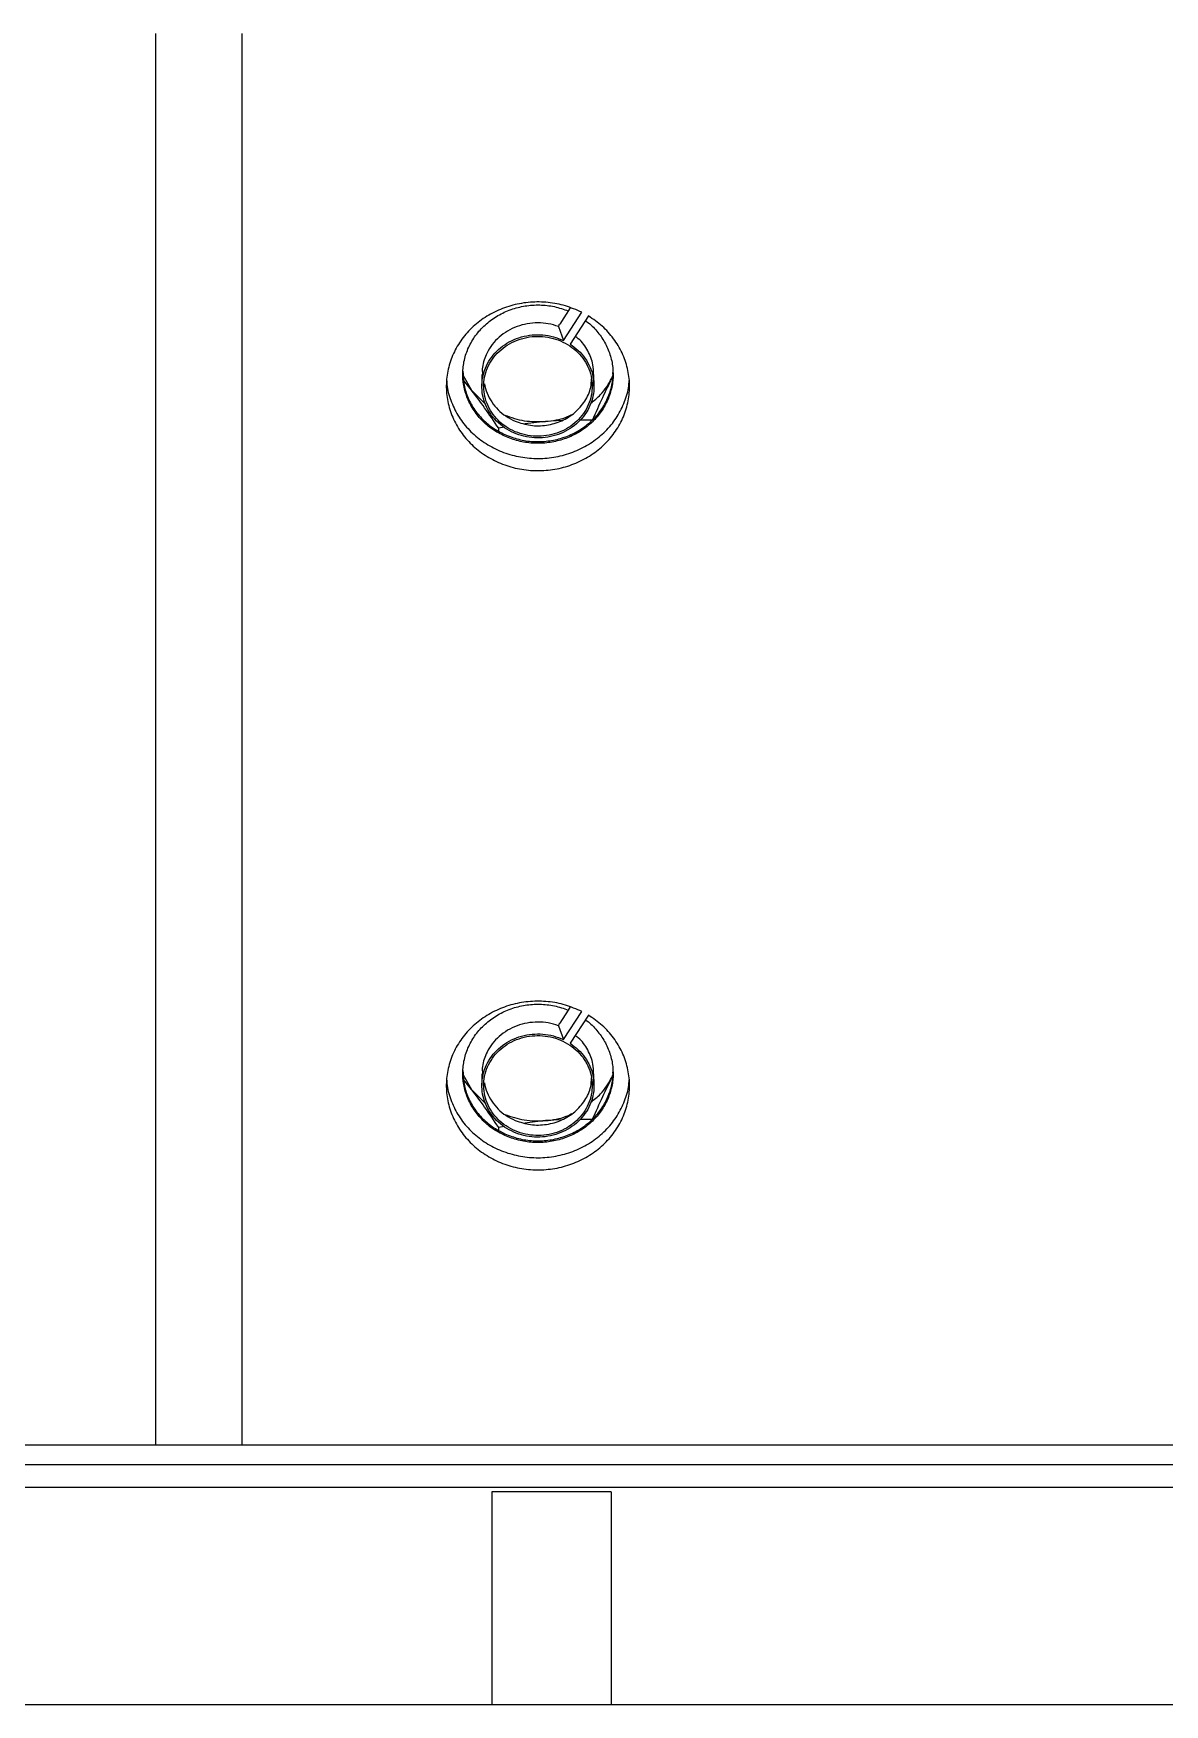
# Model space of a CAD drawing. Header units: millimetres. Extents: x 1293 to 41893, y 1011 to 26911.
# Drawn here: x 23814.3 to 23953.2, y 15424.7 to 15630 of the extents above; entities that cross this region are included whole.
import ezdxf

# ---------------------------------------------------------------- set-up
doc = ezdxf.new("R2010")
doc.units = ezdxf.units.MM
doc.header["$LTSCALE"] = 50
doc.layers.add('MAQUINAS', color=11, linetype='Continuous')

msp = doc.modelspace()

# ---------------------------------------------------------------- linework, layer by layer
at = {"layer": 'MAQUINAS', "linetype": 'Continuous', "lineweight": 25}
for p, q in [((23829.2425232, 15630.0450346), (23829.2425232, 15456.5881163)), ((23839.9091899, 15456.5881163), (23839.9091899, 15630.0450346)), ((23880.216967, 15596.3370789), (23878.9121697, 15594.3365441)), ((23879.3686538, 15592.3345776), (23881.6213624, 15595.7884641)), ((23882.4415613, 15595.3351823), (23880.1888528, 15591.8812957)), ((23878.7656173, 15594.0400082), (23879.3686538, 15592.3345776)), ((23867.0628679, 15587.9942261), (23868.0838461, 15586.213723)), ((23868.0838461, 15586.213723), (23867.0991724, 15587.4401817)), ((23869.3558566, 15588.1415776), (23869.3558566, 15586.6861356)), ((23883.1291899, 15586.6861356), (23883.1291899, 15588.1415776)), ((23885.3295549, 15587.6938555), (23885.4668905, 15588.1029224)), ((23885.4475013, 15587.9214963), (23885.3295549, 15587.6938555)), ((23868.0838461, 15586.213723), (23869.8138214, 15584.4956425)), ((23872.1131079, 15581.6491291), (23871.4223082, 15581.5287767)), ((23871.4223082, 15581.1858639), (23871.4223082, 15581.5287767)), ((23877.1708778, 15582.3711412), (23874.6514717, 15582.0770114)), ((23879.2039463, 15582.48277), (23877.1708778, 15582.3711412)), ((23882.9194474, 15582.5155317), (23881.4012773, 15582.5194327)), ((23879.9694216, 15510.0437524), (23878.9121697, 15508.4227578)), ((23879.3686538, 15506.4207912), (23881.6213624, 15509.8746778)), ((23880.216967, 15510.4232926), (23879.9694216, 15510.0437524)), ((23882.4415613, 15509.421396), (23880.1888528, 15505.9675094)), ((23878.7656173, 15508.1262219), (23879.3686538, 15506.4207912)), ((23867.0628679, 15502.0804398), (23868.0838461, 15500.2999367)), ((23868.0838461, 15500.2999367), (23867.0991724, 15501.5263954)), ((23869.3558566, 15502.2277913), (23869.3558566, 15500.7723493)), ((23883.1291899, 15500.7723493), (23883.1291899, 15502.2277913)), ((23885.3295549, 15501.7800692), (23885.4668905, 15502.189136)), ((23885.4475013, 15502.00771), (23885.3295549, 15501.7800692)), ((23868.0838461, 15500.2999367), (23869.8138214, 15498.5818561)), ((23879.2039463, 15496.5689837), (23877.1708778, 15496.4573549)), ((23882.9194474, 15496.6017454), (23881.4012773, 15496.6056464)), ((23872.1131079, 15495.7353428), (23871.4223082, 15495.6149904)), ((23871.4223082, 15495.2720775), (23871.4223082, 15495.6149904)), ((23877.1708778, 15496.4573549), (23874.6514717, 15496.163225)), ((24191.2425232, 15456.5881163), (23211.2425232, 15456.5881163)), ((23211.2425232, 15454.2081973), (24191.2425232, 15454.2081973)), ((24191.2425232, 15451.3783679), (23211.2425232, 15451.3783679)), ((23870.5758566, 15450.8449679), (23870.5758566, 15424.7117012)), ((23885.2425232, 15450.8449679), (23885.2425232, 15424.7117012)), ((23211.2425232, 15424.7117012), (24191.2425232, 15424.7117012))]:
    msp.add_line(p, q, dxfattribs=at)
for points in [[(23881.6213624, 15595.7884641), (23880.9634504, 15596.0751726), (23879.6476264, 15596.6485894), (23877.4926376, 15597.0449043), (23875.305338, 15597.0782448), (23873.1492189, 15596.7163735), (23871.1098257, 15595.9811281), (23869.2621164, 15594.8977818), (23867.6755474, 15593.5074475), (23866.4093616, 15591.8619638), (23865.5109394, 15590.0229142), (23865.0138748, 15588.0590674), (23864.9367597, 15586.0438738), (23865.2824778, 15584.0527005), (23866.0380994, 15582.1600172), (23867.1753643, 15580.4366098), (23868.6517391, 15578.9469334), (23870.4120077, 15577.7467016), (23872.3903363, 15576.8808028), (23874.512736, 15576.3816214), (23876.6998294, 15576.2678267), (23878.8698196, 15576.5436746), (23880.9415494, 15577.1988486), (23882.8375366, 15578.208845), (23884.486872, 15579.5358909), (23885.8278688, 15581.1303522), (23886.8103819, 15582.9326073), (23887.3976361, 15584.8752115), (23887.5677773, 15586.8856636), (23887.314036, 15588.8882066), (23886.6474175, 15590.81006), (23885.5871979, 15592.5714566), (23884.194135, 15594.1359676), (23883.0257526, 15594.9354441), (23882.4415613, 15595.3351823)], [(23872.3881341, 15580.4579669), (23871.8558443, 15580.7175276), (23870.7912647, 15581.2366489), (23869.4411845, 15582.358419), (23868.3394377, 15583.6807099), (23867.5413128, 15585.1799543), (23867.0736088, 15586.7919192), (23866.9550857, 15588.4571724), (23867.1899982, 15590.1118187), (23867.7694727, 15591.6930158), (23868.6714403, 15593.1405546), (23869.8615581, 15594.399313), (23871.2945943, 15595.4215177), (23872.9157579, 15596.1677447), (23874.6642729, 15596.6115263), (23876.4701289, 15596.7287521), (23878.2775063, 15596.5419039), (23879.4054499, 15596.1523271), (23879.9694216, 15595.9575387)], [(23880.1888528, 15591.8812957), (23880.5360212, 15591.630318), (23881.230358, 15591.1283626), (23882.0496835, 15590.161004), (23882.665993, 15589.0796431), (23883.043432, 15587.9066408), (23883.1716664, 15586.6897658), (23883.0450352, 15585.4724937), (23882.6684465, 15584.299897), (23882.055673, 15583.2149822), (23881.2292539, 15582.257647), (23880.2195576, 15581.4630697), (23879.0636946, 15580.8604549), (23877.8041456, 15580.4719499), (23876.4872027, 15580.3118334), (23875.1612671, 15580.3859903), (23873.8750707, 15580.6916949), (23872.6758847, 15581.2177119), (23871.6077826, 15581.9447086), (23870.7100201, 15582.8459659), (23870.0155923, 15583.8883601), (23869.5500216, 15585.0335802), (23869.3304188, 15586.2395364), (23869.364855, 15587.4619063), (23869.6520648, 15588.6557648), (23870.1814914, 15589.7772325), (23870.9336808, 15590.7850993), (23871.8809734, 15591.6422973), (23872.9886076, 15592.3174194), (23874.2156736, 15592.7852895), (23875.5178241, 15593.0300689), (23876.844399, 15593.0376974), (23878.1571023, 15592.8267932), (23878.9648033, 15592.4986494), (23879.3686538, 15592.3345776)], [(23878.7656173, 15594.0400082), (23878.3523155, 15594.1662202), (23877.5257119, 15594.418644), (23876.2157471, 15594.5162159), (23874.9131372, 15594.400957), (23873.6566507, 15594.0576181), (23872.4919692, 15593.5042449), (23871.4656222, 15592.7569431), (23870.5941015, 15591.8514288), (23870.1877588, 15591.1423667), (23869.9845874, 15590.7878356)], [(23873.4595708, 15581.1096977), (23873.8664214, 15580.9627887), (23874.6801226, 15580.6689708), (23875.9893731, 15580.5169015), (23877.3006735, 15580.5865264), (23878.5733672, 15580.8946785), (23879.7559366, 15581.4242884), (23880.8036353, 15582.1564041), (23881.6760133, 15583.0625156), (23882.339596, 15584.1079019), (23882.7688688, 15585.2523627), (23882.9473385, 15586.4519241), (23882.8681457, 15587.6604857), (23882.5343341, 15588.8316037), (23881.9587316, 15589.9202725), (23881.1634585, 15590.8846552), (23880.1790766, 15591.6876912), (23879.0434151, 15592.2985202), (23877.800117, 15592.6936685), (23876.4969614, 15592.8579506), (23875.1840278, 15592.7850533), (23873.9117717, 15592.477778), (23872.729085, 15591.9479331), (23871.6814179, 15591.2158804), (23870.8090312, 15590.3097518), (23870.1454514, 15589.2643711), (23869.7161758, 15588.1199046), (23869.5377146, 15586.9203604), (23869.6168759, 15585.7117358), (23869.9508049, 15584.5408528), (23870.5259697, 15583.4513071), (23871.322876, 15582.4901968), (23872.301163, 15581.674948), (23873.0734349, 15581.2981145), (23873.4595708, 15581.1096977)], [(23869.6593372, 15587.0048339), (23869.7527007, 15586.611881), (23869.9394277, 15585.8259752), (23870.5290172, 15584.7385664), (23871.3220633, 15583.7768843), (23872.3013662, 15582.961786), (23873.0735026, 15582.5849324), (23873.4595708, 15582.3965056)], [(23881.6213624, 15509.8746778), (23880.9634504, 15510.1613862), (23879.6476264, 15510.7348031), (23877.4926376, 15511.131118), (23875.305338, 15511.1644585), (23873.1492189, 15510.8025872), (23871.1098257, 15510.0673418), (23869.2621164, 15508.9839954), (23867.6755474, 15507.5936612), (23866.4093616, 15505.9481775), (23865.5109394, 15504.1091279), (23865.0138748, 15502.145281), (23864.9367597, 15500.1300875), (23865.2824778, 15498.1389142), (23866.0380994, 15496.2462309), (23867.1753643, 15494.5228235), (23868.6517391, 15493.0331471), (23870.4120077, 15491.8329153), (23872.3903363, 15490.9670164), (23874.512736, 15490.467835), (23876.6998294, 15490.3540404), (23878.8698196, 15490.6298883), (23880.9415494, 15491.2850623), (23882.8375366, 15492.2950587), (23884.486872, 15493.6221046), (23885.8278688, 15495.2165659), (23886.8103819, 15497.018821), (23887.3976361, 15498.9614252), (23887.5677773, 15500.9718773), (23887.314036, 15502.9744203), (23886.6474175, 15504.8962737), (23885.5871979, 15506.6576703), (23884.194135, 15508.2221813), (23883.0257526, 15509.0216577), (23882.4415613, 15509.421396)], [(23872.3881341, 15494.5441806), (23871.8558443, 15494.8037413), (23870.7912647, 15495.3228626), (23869.4411845, 15496.4446326), (23868.3394377, 15497.7669235), (23867.5413128, 15499.266168), (23867.0736088, 15500.8781328), (23866.9550857, 15502.5433861), (23867.1899982, 15504.1980324), (23867.7694727, 15505.7792294), (23868.6714403, 15507.2267683), (23869.8615581, 15508.4855267), (23871.2945943, 15509.5077314), (23872.9157579, 15510.2539584), (23874.6642729, 15510.69774), (23876.4701289, 15510.8149657), (23878.2775063, 15510.6281176), (23879.4054499, 15510.2385408), (23879.9694216, 15510.0437524)], [(23880.1888528, 15505.9675094), (23880.5360212, 15505.7165317), (23881.230358, 15505.2145763), (23882.0496835, 15504.2472177), (23882.665993, 15503.1658567), (23883.043432, 15501.9928545), (23883.1716664, 15500.7759795), (23883.0450352, 15499.5587074), (23882.6684465, 15498.3861107), (23882.055673, 15497.3011959), (23881.2292539, 15496.3438607), (23880.2195576, 15495.5492833), (23879.0636946, 15494.9466685), (23877.8041456, 15494.5581635), (23876.4872027, 15494.3980471), (23875.1612671, 15494.472204), (23873.8750707, 15494.7779086), (23872.6758847, 15495.3039256), (23871.6077826, 15496.0309223), (23870.7100201, 15496.9321796), (23870.0155923, 15497.9745737), (23869.5500216, 15499.1197939), (23869.3304188, 15500.3257501), (23869.364855, 15501.5481199), (23869.6520648, 15502.7419785), (23870.1814914, 15503.8634462), (23870.9336808, 15504.871313), (23871.8809734, 15505.728511), (23872.9886076, 15506.4036331), (23874.2156736, 15506.8715032), (23875.5178241, 15507.1162825), (23876.844399, 15507.1239111), (23878.1571023, 15506.9130068), (23878.9648033, 15506.5848631), (23879.3686538, 15506.4207912)], [(23873.4595708, 15495.1959114), (23873.8664214, 15495.0490024), (23874.6801226, 15494.7551845), (23875.9893731, 15494.6031151), (23877.3006735, 15494.67274), (23878.5733672, 15494.9808921), (23879.7559366, 15495.510502), (23880.8036353, 15496.2426178), (23881.6760133, 15497.1487292), (23882.339596, 15498.1941156), (23882.7688688, 15499.3385764), (23882.9473385, 15500.5381378), (23882.8681457, 15501.7466994), (23882.5343341, 15502.9178174), (23881.9587316, 15504.0064862), (23881.1634585, 15504.9708689), (23880.1790766, 15505.7739049), (23879.0434151, 15506.3847339), (23877.800117, 15506.7798821), (23876.4969614, 15506.9441642), (23875.1840278, 15506.8712669), (23873.9117717, 15506.5639917), (23872.729085, 15506.0341468), (23871.6814179, 15505.3020941), (23870.8090312, 15504.3959655), (23870.1454514, 15503.3505848), (23869.7161758, 15502.2061183), (23869.5377146, 15501.0065741), (23869.6168759, 15499.7979495), (23869.9508049, 15498.6270665), (23870.5259697, 15497.5375208), (23871.322876, 15496.5764105), (23872.301163, 15495.7611617), (23873.0734349, 15495.3843282), (23873.4595708, 15495.1959114)], [(23878.7656173, 15508.1262219), (23878.3523155, 15508.2524338), (23877.5257119, 15508.5048576), (23876.2157471, 15508.6024295), (23874.9131372, 15508.4871707), (23873.6566507, 15508.1438318), (23872.4919692, 15507.5904585), (23871.4656222, 15506.8431568), (23870.5941015, 15505.9376424), (23870.1877588, 15505.2285804), (23869.9845874, 15504.8740493)], [(23869.6593372, 15501.0910476), (23869.7527007, 15500.6980947), (23869.9394277, 15499.9121889), (23870.5290172, 15498.8247801), (23871.3220633, 15497.8630979), (23872.3013662, 15497.0479996), (23873.0735026, 15496.6711461), (23873.4595708, 15496.4827193)], [(23885.2425232, 15450.8449679), (23885.2152307, 15450.8449679), (23885.1606456, 15450.8449679), (23884.7245862, 15450.8449679), (23884.0468484, 15450.8449679), (23883.1278224, 15450.8449679), (23882.0096998, 15450.8449679), (23880.7336079, 15450.8449679), (23879.3490789, 15450.8449679), (23877.9091899, 15450.8449679), (23876.4693009, 15450.8449679), (23875.0847719, 15450.8449679), (23873.8086799, 15450.8449679), (23872.6905574, 15450.8449679), (23871.7715313, 15450.8449679), (23871.0937936, 15450.8449679), (23870.6577342, 15450.8449679), (23870.6031491, 15450.8449679), (23870.5758566, 15450.8449679)]]:
    msp.add_open_spline(points, degree=3, dxfattribs=at)
for points, knots in [([(23882.0633162, 15594.7552511), (23882.1302952, 15594.712668), (23882.680038, 15594.3631589), (23883.5130229, 15593.4749098), (23884.4899328, 15592.1262681), (23885.1481186, 15590.6104856), (23885.4882772, 15589.0129592), (23885.4914752, 15587.3835293), (23885.1593614, 15585.7835156), (23884.503518, 15584.2704076), (23883.5478704, 15582.8992696), (23882.3270867, 15581.7198596), (23880.885418, 15580.7748631), (23879.2754312, 15580.099066), (23877.5546461, 15579.7151647), (23875.7889296, 15579.6439299), (23874.0296321, 15579.8624289), (23872.9353001, 15580.2594542), (23872.3881341, 15580.4579669)], [0, 0, 0, 0, 0.0091646203, 0.0752203122, 0.1412760042, 0.2073316962, 0.2733873882, 0.3394430802, 0.4054987722, 0.4715544641, 0.5376101561, 0.6036658481, 0.6697215401, 0.7357772321, 0.8018329241, 0.867888616, 0.933944308, 1, 1, 1, 1]), ([(23878.7656173, 15594.0400082), (23878.7859297, 15594.0917534), (23878.8267755, 15594.1958062), (23878.8836025, 15594.2894627), (23878.9121697, 15594.3365441)], [0, 0, 0, 0, 0.4972965919, 1, 1, 1, 1]), ([(23883.0638898, 15588.1389557), (23883.0669183, 15588.538571), (23883.0745977, 15589.5518695), (23882.4115839, 15591.0749226), (23881.6105568, 15592.2788811), (23880.9395683, 15592.7321912), (23880.8036969, 15592.8239839)], [0, 0, 0, 0, 0.2241501808, 0.5683741942, 0.9125982077, 1, 1, 1, 1]), ([(23869.9845874, 15590.7878356), (23869.7344831, 15590.2117774), (23869.3621621, 15589.3542212), (23869.4115211, 15588.4414247), (23869.4277235, 15588.1417938)], [0, 0, 0, 0, 0.671743971, 1, 1, 1, 1]), ([(23865.0573697, 15587.358092), (23865.0588765, 15587.213045), (23865.0673282, 15586.3994356), (23865.4962215, 15584.9481153), (23866.3455926, 15583.099427), (23867.6006992, 15581.4423096), (23869.1694503, 15580.0368112), (23871.0052769, 15578.9360101), (23873.0362797, 15578.180936), (23875.1873767, 15577.7998639), (23877.3778711, 15577.8070359), (23879.52597, 15578.202184), (23881.5510811, 15578.9705387), (23883.3783731, 15580.083332), (23884.9361523, 15581.4990722), (23886.1786841, 15583.1643484), (23887.0127647, 15585.0186186), (23887.4293404, 15586.4593835), (23887.4324676, 15587.2595609), (23887.4329821, 15587.3912041)], [0, 0, 0, 0, 0.014075217, 0.078951865, 0.143828513, 0.208705161, 0.273581809, 0.3384584569, 0.4033351049, 0.4682117529, 0.5330884009, 0.5979650489, 0.6628416969, 0.7277183448, 0.7925949928, 0.8574716408, 0.9223482888, 0.9872249368, 1, 1, 1, 1]), ([(23867.0267569, 15588.5453161), (23867.0381271, 15588.0441924), (23867.0621345, 15586.9861065), (23867.5338998, 15585.4185062), (23868.3236484, 15583.9095191), (23869.4291979, 15582.5783722), (23870.7836428, 15581.4492551), (23871.8533036, 15580.9273403), (23872.3881341, 15580.6663829)], [0, 0, 0, 0, 0.1525056725, 0.322004538, 0.4915034035, 0.661002269, 0.8305011345, 1, 1, 1, 1]), ([(23872.3881341, 15580.6663829), (23872.951622, 15580.462914), (23874.0785979, 15580.0559761), (23875.8919122, 15579.8453602), (23877.7080541, 15579.9417903), (23879.4707692, 15580.3685822), (23881.1084998, 15581.1020875), (23882.5600401, 15582.1160841), (23883.7665009, 15583.3709876), (23884.6922166, 15584.8190751), (23885.2619278, 15586.4033047), (23885.5103456, 15587.6200256), (23885.4568465, 15588.2812956), (23885.4481964, 15588.3882136)], [0, 0, 0, 0, 0.098107793, 0.1962155859, 0.2943233789, 0.3924311718, 0.4905389648, 0.5886467577, 0.6867545507, 0.7848623436, 0.8829701366, 0.9810779295, 1, 1, 1, 1]), ([(23873.4595708, 15582.3965056), (23874.0776628, 15582.1919054), (23875.3138469, 15581.7827052), (23877.3127683, 15581.830654), (23879.2005139, 15582.3732114), (23880.8448792, 15583.4068088), (23882.0664601, 15584.8328208), (23882.770907, 15586.2954462), (23882.8126562, 15587.2570638), (23882.82823, 15587.6157762)], [0, 0, 0, 0, 0.15163063771, 0.30326127542, 0.45489191313, 0.60652255084, 0.75815318855, 0.90978382626, 1, 1, 1, 1]), ([(23882.7296373, 15584.6276063), (23883.1543167, 15584.955357), (23884.2510452, 15585.8017687), (23884.9197739, 15586.9749549), (23885.3295549, 15587.6938555)], [0, 0, 0, 0, 0.3872237974, 1, 1, 1, 1]), ([(23885.3295549, 15587.6938555), (23884.9405845, 15586.8981208), (23884.1239567, 15585.2275076), (23883.333434, 15583.4476304), (23882.9194474, 15582.5155317)], [0, 0, 0, 0, 0.476312925, 1, 1, 1, 1]), ([(23871.4223082, 15581.5287767), (23870.8488573, 15582.3761274), (23869.7538313, 15583.9941753), (23868.6226448, 15585.4976152), (23868.0838461, 15586.213723)], [0, 0, 0, 0, 0.523687075, 1, 1, 1, 1]), ([(23872.1551695, 15583.1470101), (23872.9484779, 15582.8699122), (23874.5637924, 15582.3056926), (23876.2916171, 15582.3490681), (23877.1708778, 15582.3711412)], [0, 0, 0, 0, 0.4911169712, 1, 1, 1, 1]), ([(23877.1708778, 15582.3711412), (23878.0497416, 15582.4734167), (23879.1902449, 15582.6061398), (23880.1771462, 15583.1205459), (23880.4035484, 15583.2385543)], [0, 0, 0, 0, 0.7705928901, 1, 1, 1, 1]), ([(23882.0633162, 15508.8414648), (23882.1302952, 15508.7988817), (23882.680038, 15508.4493726), (23883.5130229, 15507.5611235), (23884.4899328, 15506.2124817), (23885.1481186, 15504.6966993), (23885.4882772, 15503.0991729), (23885.4914752, 15501.469743), (23885.1593614, 15499.8697293), (23884.503518, 15498.3566213), (23883.5478704, 15496.9854833), (23882.3270867, 15495.8060733), (23880.885418, 15494.8610768), (23879.2754312, 15494.1852797), (23877.5546461, 15493.8013784), (23875.7889296, 15493.7301436), (23874.0296321, 15493.9486425), (23872.9353001, 15494.3456679), (23872.3881341, 15494.5441806)], [0, 0, 0, 0, 0.0091646203, 0.0752203122, 0.1412760042, 0.2073316962, 0.2733873882, 0.3394430802, 0.4054987722, 0.4715544641, 0.5376101561, 0.6036658481, 0.6697215401, 0.7357772321, 0.8018329241, 0.867888616, 0.933944308, 1, 1, 1, 1]), ([(23878.7656173, 15508.1262219), (23878.7859297, 15508.177967), (23878.8267755, 15508.2820199), (23878.8836025, 15508.3756764), (23878.9121697, 15508.4227578)], [0, 0, 0, 0, 0.4972965919, 1, 1, 1, 1]), ([(23883.0638898, 15502.2251694), (23883.0669183, 15502.6247847), (23883.0745977, 15503.6380832), (23882.4115839, 15505.1611363), (23881.6105568, 15506.3650948), (23880.9395683, 15506.8184048), (23880.8036969, 15506.9101976)], [0, 0, 0, 0, 0.2241501808, 0.5683741942, 0.9125982077, 1, 1, 1, 1]), ([(23869.9845874, 15504.8740493), (23869.7344831, 15504.2979911), (23869.3621621, 15503.4404349), (23869.4115211, 15502.5276384), (23869.4277235, 15502.2280075)], [0, 0, 0, 0, 0.671743971, 1, 1, 1, 1]), ([(23865.0573697, 15501.4443057), (23865.0588765, 15501.2992587), (23865.0673282, 15500.4856493), (23865.4962215, 15499.034329), (23866.3455926, 15497.1856407), (23867.6006992, 15495.5285233), (23869.1694503, 15494.1230248), (23871.0052769, 15493.0222238), (23873.0362797, 15492.2671496), (23875.1873767, 15491.8860776), (23877.3778711, 15491.8932496), (23879.52597, 15492.2883977), (23881.5510811, 15493.0567524), (23883.3783731, 15494.1695457), (23884.9361523, 15495.5852858), (23886.1786841, 15497.2505621), (23887.0127647, 15499.1048322), (23887.4293404, 15500.5455972), (23887.4324676, 15501.3457746), (23887.4329821, 15501.4774178)], [0, 0, 0, 0, 0.014075217, 0.078951865, 0.143828513, 0.208705161, 0.273581809, 0.3384584569, 0.4033351049, 0.4682117529, 0.5330884009, 0.5979650489, 0.6628416969, 0.7277183448, 0.7925949928, 0.8574716408, 0.9223482888, 0.9872249368, 1, 1, 1, 1]), ([(23867.0267569, 15502.6315297), (23867.0381271, 15502.1304061), (23867.0621345, 15501.0723201), (23867.5338998, 15499.5047199), (23868.3236484, 15497.9957327), (23869.4291979, 15496.6645859), (23870.7836428, 15495.5354687), (23871.8533036, 15495.013554), (23872.3881341, 15494.7525966)], [0, 0, 0, 0, 0.1525056725, 0.322004538, 0.4915034035, 0.661002269, 0.8305011345, 1, 1, 1, 1]), ([(23872.3881341, 15494.7525966), (23872.951622, 15494.5491277), (23874.0785979, 15494.1421898), (23875.8919122, 15493.9315739), (23877.7080541, 15494.028004), (23879.4707692, 15494.4547959), (23881.1084998, 15495.1883012), (23882.5600401, 15496.2022978), (23883.7665009, 15497.4572012), (23884.6922166, 15498.9052888), (23885.2619278, 15500.4895184), (23885.5103456, 15501.7062393), (23885.4568465, 15502.3675093), (23885.4481964, 15502.4744273)], [0, 0, 0, 0, 0.098107793, 0.1962155859, 0.2943233789, 0.3924311718, 0.4905389648, 0.5886467577, 0.6867545507, 0.7848623436, 0.8829701366, 0.9810779295, 1, 1, 1, 1]), ([(23873.4595708, 15496.4827193), (23874.0776628, 15496.2781191), (23875.3138469, 15495.8689188), (23877.3127683, 15495.9168676), (23879.2005139, 15496.4594251), (23880.8448792, 15497.4930225), (23882.0664601, 15498.9190344), (23882.770907, 15500.3816599), (23882.8126562, 15501.3432775), (23882.82823, 15501.7019899)], [0, 0, 0, 0, 0.1516306377, 0.3032612754, 0.4548919131, 0.6065225508, 0.7581531885, 0.9097838263, 1, 1, 1, 1]), ([(23882.7296373, 15498.71382), (23883.1543167, 15499.0415707), (23884.2510452, 15499.8879824), (23884.9197739, 15501.0611686), (23885.3295549, 15501.7800692)], [0, 0, 0, 0, 0.3872237974, 1, 1, 1, 1]), ([(23885.3295549, 15501.7800692), (23884.9405845, 15500.9843345), (23884.1239567, 15499.3137212), (23883.333434, 15497.5338441), (23882.9194474, 15496.6017454)], [0, 0, 0, 0, 0.476312925, 1, 1, 1, 1]), ([(23871.4223082, 15495.6149904), (23870.8488573, 15496.4623411), (23869.7538313, 15498.080389), (23868.6226448, 15499.5838289), (23868.0838461, 15500.2999367)], [0, 0, 0, 0, 0.523687075, 1, 1, 1, 1]), ([(23872.1551695, 15497.2332238), (23872.9484779, 15496.9561259), (23874.5637924, 15496.3919062), (23876.2916171, 15496.4352818), (23877.1708778, 15496.4573549)], [0, 0, 0, 0, 0.4911169712, 1, 1, 1, 1]), ([(23877.1708778, 15496.4573549), (23878.0497416, 15496.5596304), (23879.1902449, 15496.6923535), (23880.1771462, 15497.2067596), (23880.4035484, 15497.324768)], [0, 0, 0, 0, 0.7705928901, 1, 1, 1, 1])]:
    msp.add_open_spline(points, degree=3, knots=knots, dxfattribs=at)

doc.saveas('drawing.dxf')
